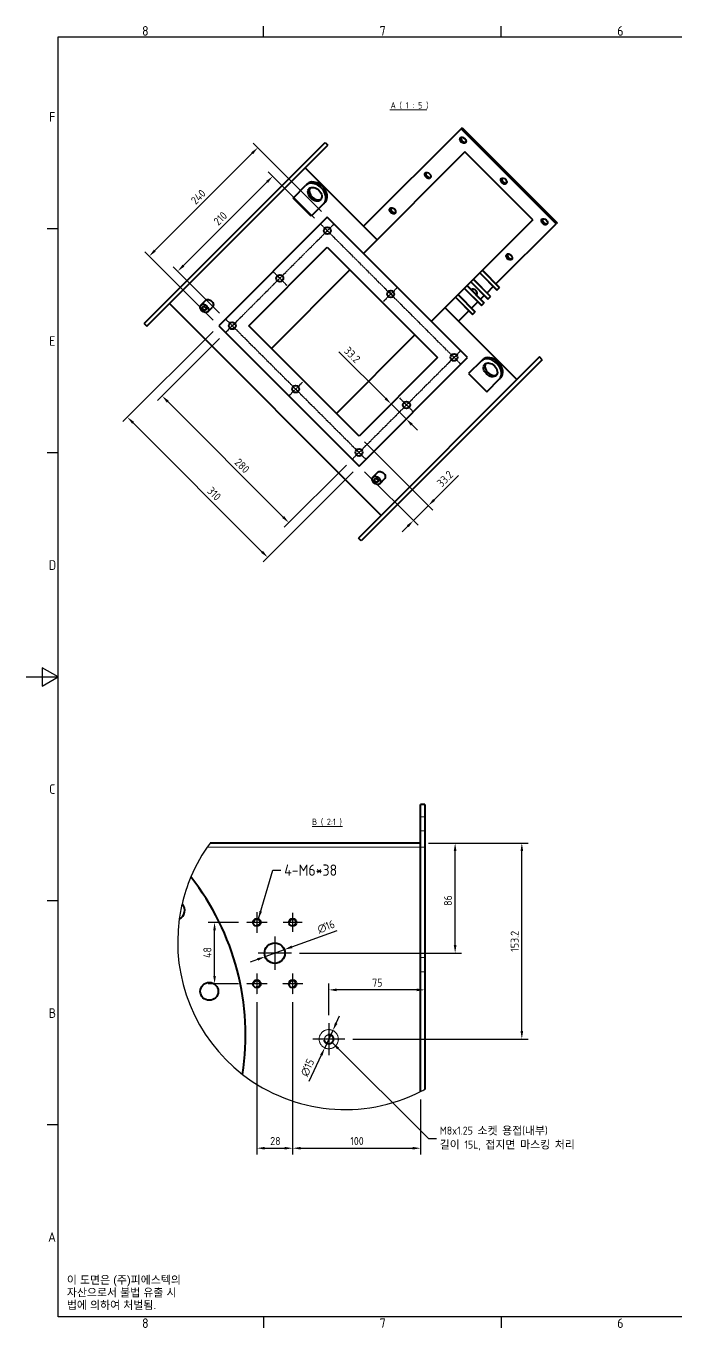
# Model space of a CAD drawing. Header units: millimetres. Extents: x 0 to 2970, y 0 to 2100.
# Drawn here: x 0 to 1016, y 33 to 2067 of the extents above; entities that cross this region are included whole.
import ezdxf

# ---------------------------------------------------------------- set-up
doc = ezdxf.new("R2010")
doc.units = ezdxf.units.MM
doc.header["$LTSCALE"] = 5
doc.linetypes.add('CHAIN', pattern=[0.7087, 0.4724, -0.0591, 0.1181, -0.0591])
doc.linetypes.add('DASHED', pattern=[0.2067, 0.1654, -0.0413])
doc.layers.get('0').update_dxf_attribs({"color": 3, "lineweight": 25, "true_color": 0x00ff00})
for name, color, linetype, lineweight, true_color in [('가려진 것(ISO)', 2, 'DASHED', 18, 0xffff00), ('가시적인 것(ISO)', 3, 'Continuous', 40, 0x00ff00), ('가시적인 좁은 것(ISO)', 3, 'Continuous', 35, 0x00ff00), ('기호(ISO)', 5, 'Continuous', 25, 0x0000ff), ('중심 표식(ISO)', 1, 'Continuous', 25, 0xff0000), ('중심선(ISO)', 1, 'Continuous', 25, 0xff0000), ('치수(ISO)', 2, 'Continuous', 25, 0xffff00)]:
    doc.layers.add(name, color=color, linetype=linetype, lineweight=lineweight, true_color=true_color)
doc.layers.add('경계(ISO)', color=7, linetype='Continuous', lineweight=25)
doc.layers.add('끊기 선(JIS)', color=7, linetype='Continuous', lineweight=25)
doc.styles.add('문자 텍스트_PSTEK_POSCO', font='isocp.shx')
doc.styles.add('치수 텍스트_PSTEK_POSCO', font='isocp.shx')
doc.styles.add('텍스트 스타일466', font='isocp.shx')
doc.styles.add('텍스트 스타일512', font='isocp.shx')
doc.dimstyles.new('치수_PSTEK_POSCO', dxfattribs={"dimscale": 5, "dimtxt": 2.5, "dimasz": 2.5, "dimexe": 2, "dimexo": 2.5, "dimgap": 1, "dimtad": 1, "dimrnd": 1e-08, "dimdsep": 46, "dimtxsty": '치수 텍스트_PSTEK_POSCO', "dimcen": 0.09, "dimdle": 10, "dimclrd": 7, "dimclre": 7, "dimclrt": 2, "dimadec": 1, "dimazin": 2, "dimtfac": 1, "dimtmove": 0, "dimatfit": 3, "dimfxl": 1, "dimtolj": 1, "dimlwd": -1, "dimlwe": -1, "dimarcsym": 0})
doc.dimstyles.new('치수_PSTEK_POSCO$7', dxfattribs={"dimscale": 5, "dimtxt": 2.5, "dimasz": 2.5, "dimexe": 2, "dimexo": 2.5, "dimgap": 1, "dimtad": 1, "dimrnd": 1e-08, "dimdsep": 46, "dimtxsty": '치수 텍스트_PSTEK_POSCO', "dimcen": 0.09, "dimdle": 10, "dimclrd": 7, "dimclre": 7, "dimclrt": 2, "dimadec": 1, "dimazin": 2, "dimtfac": 1, "dimtmove": 0, "dimatfit": 3, "dimfxl": 1, "dimtolj": 1, "dimlwd": -1, "dimlwe": -1, "dimarcsym": 0})

# ---------------------------------------------------------------- blocks, each defined once
blk = doc.blocks.new('경계 Default Border')
at = {"layer": '경계(ISO)'}
for p, q in [((74.25, 410), (74.25, 413.4)), ((148.5, 410), (148.5, 413.4)), ((10, 350), (6.6, 350)), ((10, 280), (6.6, 280)), ((10, 140), (6.6, 140)), ((10, 70), (6.6, 70)), ((74.25, 10), (74.25, 6.6)), ((148.5, 10), (148.5, 6.6))]:
    blk.add_line(p, q, dxfattribs=at)
at = {"layer": '경계(ISO)', "flags": 128}
for points in [[(10, 10), (10, 410), (584, 410), (584, 10), (10, 10)], [(0, 210), (10, 210), (5, 212.89), (5, 207.11), (10, 210)]]:
    blk.add_lwpolyline(points, dxfattribs=at)
at = {"layer": '경계(ISO)', "color": 2, "true_color": 0xffff00, "char_height": 3, "attachment_point": 7, "style": '문자 텍스트_PSTEK_POSCO'}
for s, insert in [('8', (36.27, 410.37)), ('7', (110.52, 410.39)), ('6', (184.77, 410.37)), ('F', (7.24, 383.5)), ('E', (7.24, 313.47)), ('D', (7.08, 243.47)), ('C', (7.24, 173.47)), ('B', (7.08, 103.47)), ('A', (6.91, 33.49)), ('8', (36.27, 6.57)), ('7', (110.52, 6.59)), ('6', (184.77, 6.57))]:
    blk.add_mtext(s, dxfattribs=dict(at, insert=insert))
blk = doc.blocks.new('*D24')
at = {"layer": 'Defpoints', "color": 0, "transparency": 16777216}
for p in [(373.6, 613), (403.7, 624)]:
    blk.add_point(p, dxfattribs=at)
at = {"layer": '치수(ISO)', "color": 7, "transparency": 16777216}
for p, q in [((415.4, 628.2), (486.3, 654.1)), ((373.6, 613), (403.7, 624)), ((361.9, 608.7), (350.1, 604.4))]:
    blk.add_line(p, q, dxfattribs=at)
for points in [[(361.1, 610.7), (362.6, 606.7), (373.6, 613)], [(414.7, 630.2), (416.1, 626.3), (403.7, 624)]]:
    blk.add_solid(points, dxfattribs=at)
at = {"layer": '치수(ISO)', "color": 2, "transparency": 16777216, "insert": (456, 655), "char_height": 12.5, "attachment_point": 4, "rotation": 20.0588, "style": '치수 텍스트_PSTEK_POSCO'}
blk.add_mtext('\\A1;∅16', dxfattribs=at)
blk = doc.blocks.new('*D38')
at = {"layer": 'Defpoints', "color": 0, "transparency": 16777216}
for p in [(470.8, 1768.4), (192.4, 1707.3), (301.1, 1598.7)]:
    blk.add_point(p, dxfattribs=at)
at = {"layer": '치수(ISO)', "color": 7, "transparency": 16777216}
for p, q in [((461.9, 1777.2), (355.1, 1884.1)), ((353.3, 1868.2), (201.3, 1716.2)), ((292.2, 1607.5), (185.4, 1714.4))]:
    blk.add_line(p, q, dxfattribs=at)
for points in [[(351.8, 1869.7), (354.8, 1866.7), (362.2, 1877)], [(199.8, 1717.6), (202.8, 1714.7), (192.4, 1707.3)]]:
    blk.add_solid(points, dxfattribs=at)
at = {"layer": '치수(ISO)', "color": 2, "transparency": 16777216, "insert": (260.8, 1791.6), "char_height": 12.5, "attachment_point": 4, "rotation": 45, "style": '치수 텍스트_PSTEK_POSCO'}
blk.add_mtext('\\A1;240', dxfattribs=at)
blk = doc.blocks.new('*D39')
at = {"layer": 'Defpoints', "color": 0, "transparency": 16777216}
for p in [(385.6, 1832.4), (459.8, 1758.2), (311.3, 1609.7)]:
    blk.add_point(p, dxfattribs=at)
at = {"layer": '치수(ISO)', "color": 7, "transparency": 16777216}
for p, q in [((451, 1767), (378.5, 1839.4)), ((246, 1692.7), (376.8, 1823.5)), ((302.5, 1618.5), (230, 1690.9))]:
    blk.add_line(p, q, dxfattribs=at)
for points in [[(375.3, 1825), (378.2, 1822.1), (385.6, 1832.4)], [(244.5, 1694.2), (247.4, 1691.2), (237.1, 1683.9)]]:
    blk.add_solid(points, dxfattribs=at)
at = {"layer": '치수(ISO)', "color": 2, "transparency": 16777216, "insert": (296.2, 1758.9), "char_height": 12.5, "attachment_point": 4, "rotation": 45, "style": '치수 텍스트_PSTEK_POSCO'}
blk.add_mtext('\\A1;210', dxfattribs=at)
blk = doc.blocks.new('*D40')
at = {"layer": 'Defpoints', "color": 0, "transparency": 16777216}
for p in [(311.3, 1587.7), (509.3, 1389.7), (410.6, 1291.1)]:
    blk.add_point(p, dxfattribs=at)
at = {"layer": '치수(ISO)', "color": 7, "transparency": 16777216}
for p, q in [((302.5, 1578.9), (205.6, 1482)), ((221.5, 1480.2), (401.8, 1299.9)), ((500.5, 1380.9), (403.6, 1284))]:
    blk.add_line(p, q, dxfattribs=at)
for points in [[(222.9, 1481.7), (220, 1478.7), (212.6, 1489)], [(403.3, 1301.4), (400.3, 1298.4), (410.6, 1291.1)]]:
    blk.add_solid(points, dxfattribs=at)
at = {"layer": '치수(ISO)', "color": 2, "transparency": 16777216, "insert": (329.2, 1388.4), "char_height": 12.5, "attachment_point": 4, "rotation": 315, "style": '치수 텍스트_PSTEK_POSCO'}
blk.add_mtext('\\A1;280', dxfattribs=at)
blk = doc.blocks.new('*D41')
at = {"layer": 'Defpoints', "color": 0, "transparency": 16777216}
for p in [(301.1, 1598.7), (520.3, 1379.5), (377.6, 1236.8)]:
    blk.add_point(p, dxfattribs=at)
at = {"layer": '치수(ISO)', "color": 7, "transparency": 16777216}
for p, q in [((292.2, 1589.9), (151.3, 1448.9)), ((167.2, 1447.1), (368.7, 1245.6)), ((511.4, 1370.7), (370.5, 1229.7))]:
    blk.add_line(p, q, dxfattribs=at)
for points in [[(168.7, 1448.6), (165.7, 1445.7), (158.3, 1456)], [(370.2, 1247.1), (367.2, 1244.1), (377.6, 1236.8)]]:
    blk.add_solid(points, dxfattribs=at)
at = {"layer": '치수(ISO)', "color": 2, "transparency": 16777216, "insert": (286.5, 1343.7), "char_height": 12.5, "attachment_point": 4, "rotation": 315, "style": '치수 텍스트_PSTEK_POSCO'}
blk.add_mtext('\\A1;310', dxfattribs=at)
blk = doc.blocks.new('*D42')
at = {"layer": 'Defpoints', "color": 0, "transparency": 16777216}
for p in [(520.3, 1426.4), (520.3, 1379.5), (628.9, 1317.9)]:
    blk.add_point(p, dxfattribs=at)
at = {"layer": '치수(ISO)', "color": 7, "transparency": 16777216}
for p, q in [((529.1, 1417.6), (635.9, 1310.8)), ((529.1, 1370.7), (612.5, 1287.3)), ((637.7, 1326.7), (675.8, 1364.8)), ((605.4, 1294.4), (628.9, 1317.9)), ((596.6, 1285.5), (587.7, 1276.7))]:
    blk.add_line(p, q, dxfattribs=at)
for points in [[(636.2, 1328.2), (639.2, 1325.2), (628.9, 1317.9)], [(595.1, 1287), (598, 1284.1), (605.4, 1294.4)]]:
    blk.add_solid(points, dxfattribs=at)
at = {"layer": '치수(ISO)', "color": 2, "transparency": 16777216, "insert": (645.2, 1350.1), "char_height": 12.5, "attachment_point": 4, "rotation": 45, "style": '치수 텍스트_PSTEK_POSCO'}
blk.add_mtext('\\A1;33.2', dxfattribs=at)
blk = doc.blocks.new('*D43')
at = {"layer": 'Defpoints', "color": 0, "transparency": 16777216}
for p in [(558.1, 1464.3), (593.9, 1453.1), (579.5, 1438.8)]:
    blk.add_point(p, dxfattribs=at)
at = {"layer": '치수(ISO)', "color": 7, "transparency": 16777216}
for p, q in [((561.5, 1485.4), (488.7, 1558.2)), ((593.9, 1453.1), (570.4, 1476.6)), ((602.7, 1444.2), (611.5, 1435.4))]:
    blk.add_line(p, q, dxfattribs=at)
for points in [[(563, 1486.9), (560.1, 1483.9), (570.4, 1476.6)], [(604.2, 1445.7), (601.2, 1442.8), (593.9, 1453.1)]]:
    blk.add_solid(points, dxfattribs=at)
at = {"layer": '치수(ISO)', "color": 2, "transparency": 16777216, "insert": (500.2, 1562.7), "char_height": 12.5, "attachment_point": 4, "rotation": 315, "style": '치수 텍스트_PSTEK_POSCO'}
blk.add_mtext('\\A1;33.2', dxfattribs=at)
blk = doc.blocks.new('*D55')
at = {"layer": 'Defpoints', "color": 0, "transparency": 16777216}
for p in [(360.6, 554.5), (416.6, 554.5), (416.6, 313.7)]:
    blk.add_point(p, dxfattribs=at)
at = {"layer": '치수(ISO)', "color": 7, "transparency": 16777216}
for p, q in [((360.6, 542), (360.6, 303.7)), ((416.6, 542), (416.6, 303.7)), ((373.1, 313.7), (404.1, 313.7))]:
    blk.add_line(p, q, dxfattribs=at)
for points in [[(373.1, 315.8), (373.1, 311.6), (360.6, 313.7)], [(404.1, 315.8), (404.1, 311.6), (416.6, 313.7)]]:
    blk.add_solid(points, dxfattribs=at)
at = {"layer": '치수(ISO)', "color": 2, "transparency": 16777216, "insert": (381.6, 324.9), "char_height": 12.5, "attachment_point": 4, "style": '치수 텍스트_PSTEK_POSCO'}
blk.add_mtext('\\A1;28', dxfattribs=at)
blk = doc.blocks.new('*D56')
at = {"layer": 'Defpoints', "color": 0, "transparency": 16777216}
for p in [(294.6, 666.5), (344.6, 666.5), (344.6, 570.5)]:
    blk.add_point(p, dxfattribs=at)
at = {"layer": '치수(ISO)', "color": 7, "transparency": 16777216}
for p, q in [((332.1, 666.5), (284.6, 666.5)), ((294.6, 583), (294.6, 654)), ((332.1, 570.5), (284.6, 570.5))]:
    blk.add_line(p, q, dxfattribs=at)
for points in [[(292.5, 654), (296.7, 654), (294.6, 666.5)], [(292.5, 583), (296.7, 583), (294.6, 570.5)]]:
    blk.add_solid(points, dxfattribs=at)
at = {"layer": '치수(ISO)', "color": 2, "transparency": 16777216, "insert": (283.4, 611), "char_height": 12.5, "attachment_point": 4, "rotation": 90, "style": '치수 텍스트_PSTEK_POSCO'}
blk.add_mtext('\\A1;48', dxfattribs=at)
blk = doc.blocks.new('*D57')
at = {"layer": 'Defpoints', "color": 0, "transparency": 16777216}
for p in [(416.6, 554.5), (616.6, 402.3), (616.6, 313.7)]:
    blk.add_point(p, dxfattribs=at)
at = {"layer": '치수(ISO)', "color": 7, "transparency": 16777216}
for p, q in [((416.6, 542), (416.6, 303.7)), ((616.6, 389.8), (616.6, 303.7)), ((429.1, 313.7), (604.1, 313.7))]:
    blk.add_line(p, q, dxfattribs=at)
for points in [[(429.1, 315.8), (429.1, 311.6), (416.6, 313.7)], [(604.1, 315.8), (604.1, 311.6), (616.6, 313.7)]]:
    blk.add_solid(points, dxfattribs=at)
at = {"layer": '치수(ISO)', "color": 2, "transparency": 16777216, "insert": (506.6, 324.9), "char_height": 12.5, "attachment_point": 4, "style": '치수 텍스트_PSTEK_POSCO'}
blk.add_mtext('\\A1;100', dxfattribs=at)
blk = doc.blocks.new('*D58')
at = {"layer": 'Defpoints', "color": 0, "transparency": 16777216}
for p in [(616.6, 790.5), (670.5, 790.5), (414.6, 618.5)]:
    blk.add_point(p, dxfattribs=at)
at = {"layer": '치수(ISO)', "color": 7, "transparency": 16777216}
for p, q in [((629.1, 790.5), (680.5, 790.5)), ((670.5, 631), (670.5, 778)), ((427.1, 618.5), (680.5, 618.5))]:
    blk.add_line(p, q, dxfattribs=at)
for points in [[(668.4, 778), (672.6, 778), (670.5, 790.5)], [(668.4, 631), (672.6, 631), (670.5, 618.5)]]:
    blk.add_solid(points, dxfattribs=at)
at = {"layer": '치수(ISO)', "color": 2, "transparency": 16777216, "insert": (659.2, 692.3), "char_height": 12.5, "attachment_point": 4, "rotation": 90, "style": '치수 텍스트_PSTEK_POSCO'}
blk.add_mtext('\\A1;86', dxfattribs=at)
blk = doc.blocks.new('*D67')
at = {"layer": 'Defpoints', "color": 0, "transparency": 16777216}
for p in [(616.6, 790.5), (774.7, 790.5), (498, 484.1)]:
    blk.add_point(p, dxfattribs=at)
at = {"layer": '치수(ISO)', "color": 7, "transparency": 16777216}
for p, q in [((629.1, 790.5), (784.7, 790.5)), ((774.7, 496.6), (774.7, 778)), ((510.5, 484.1), (784.7, 484.1))]:
    blk.add_line(p, q, dxfattribs=at)
for points in [[(772.7, 778), (776.8, 778), (774.7, 790.5)], [(772.7, 496.6), (776.8, 496.6), (774.7, 484.1)]]:
    blk.add_solid(points, dxfattribs=at)
at = {"layer": '치수(ISO)', "color": 2, "transparency": 16777216, "insert": (763.5, 620.6), "char_height": 12.5, "attachment_point": 4, "rotation": 90, "style": '치수 텍스트_PSTEK_POSCO'}
blk.add_mtext('\\A1;153.2', dxfattribs=at)
blk = doc.blocks.new('*D68')
at = {"layer": 'Defpoints', "color": 0, "transparency": 16777216}
for p in [(473, 561.1), (473, 509.1), (623, 423.6)]:
    blk.add_point(p, dxfattribs=at)
at = {"layer": '치수(ISO)', "color": 7, "transparency": 16777216}
for p, q in [((473, 521.6), (473, 571.1)), ((610.5, 561.1), (485.5, 561.1))]:
    blk.add_line(p, q, dxfattribs=at)
for points in [[(485.5, 563.2), (485.5, 559), (473, 561.1)], [(610.5, 563.2), (610.5, 559), (623, 561.1)]]:
    blk.add_solid(points, dxfattribs=at)
at = {"layer": '치수(ISO)', "color": 2, "transparency": 16777216, "insert": (540.9, 572.4), "char_height": 12.5, "attachment_point": 4, "style": '치수 텍스트_PSTEK_POSCO'}
blk.add_mtext('\\A1;75', dxfattribs=at)
blk = doc.blocks.new('*D69')
at = {"layer": 'Defpoints', "color": 0, "transparency": 16777216}
for p in [(479.4, 497.7), (466.7, 470.5)]:
    blk.add_point(p, dxfattribs=at)
at = {"layer": '치수(ISO)', "color": 7, "transparency": 16777216}
for p, q in [((484.7, 509), (490, 520.3)), ((479.4, 497.7), (466.7, 470.5)), ((461.4, 459.2), (442.1, 417.9))]:
    blk.add_line(p, q, dxfattribs=at)
for points in [[(482.8, 509.9), (486.6, 508.1), (479.4, 497.7)], [(459.5, 460), (463.3, 458.3), (466.7, 470.5)]]:
    blk.add_solid(points, dxfattribs=at)
at = {"layer": '치수(ISO)', "color": 2, "transparency": 16777216, "insert": (434, 427.2), "char_height": 12.5, "attachment_point": 4, "rotation": 64.9569, "style": '치수 텍스트_PSTEK_POSCO'}
blk.add_mtext('\\A1;∅15', dxfattribs=at)

msp = doc.modelspace()

# ---------------------------------------------------------------- linework, layer by layer
at = {"layer": '가려진 것(ISO)'}
for p, q in [((616.627, 831.47), (623.027, 831.47)), ((616.627, 809.47), (623.027, 809.47)), ((623.027, 784.07), (283.04, 784.07)), ((616.627, 611.47), (623.027, 611.47)), ((616.627, 589.47), (623.027, 589.47))]:
    msp.add_line(p, q, dxfattribs=at)
for radius in [15, 6.647]:
    msp.add_circle((473.027, 484.07), radius, dxfattribs=at)
msp.add_arc((473.027, 484.07), 8, 190, 100, dxfattribs=at)
at = {"layer": '가시적인 것(ISO)'}
for p, q in [((679.686, 1906.596), (527.352, 1754.262)), ((681.286, 1908.196), (679.686, 1906.596)), ((828.178, 1758.104), (679.686, 1906.596)), ((681.286, 1908.196), (829.778, 1759.704)), ((184.405, 1602.234), (467.248, 1885.077)), ((188.648, 1597.992), (471.491, 1880.834)), ((467.248, 1885.077), (471.491, 1880.834)), ((685.899, 1870.383), (527.352, 1711.836)), ((791.965, 1764.317), (685.899, 1870.383)), ((436.135, 1845.479), (548.565, 1733.049)), ((417.211, 1798.271), (437.211, 1818.271)), ((439.211, 1820.271), (437.211, 1818.271)), ((445.496, 1769.987), (417.211, 1798.271)), ((467.496, 1791.987), (465.496, 1789.987)), ((465.496, 1789.987), (445.496, 1769.987)), ((470.783, 1768.404), (301.078, 1598.699)), ((689.987, 1549.201), (470.783, 1768.404)), ((791.965, 1764.317), (633.418, 1605.77)), ((734.3, 1664.225), (828.178, 1758.104)), ((829.778, 1759.704), (828.178, 1758.104)), ((348.03, 1598.699), (470.783, 1721.453)), ((470.783, 1721.453), (643.035, 1549.201)), ((383.385, 1563.344), (506.139, 1686.097)), ((699.087, 1671.438), (725.957, 1644.568)), ((708.844, 1681.196), (735.714, 1654.326)), ((713.087, 1685.438), (739.957, 1658.568)), ((684.844, 1657.196), (711.714, 1630.326)), ((689.087, 1661.438), (715.957, 1634.568)), ((694.844, 1667.196), (721.714, 1640.326)), ((720.3, 1650.225), (730.057, 1659.983)), ((735.714, 1654.326), (739.957, 1658.568)), ((224.003, 1633.347), (554.929, 1302.421)), ((273.379, 1631.104), (280.879, 1638.604)), ((283.985, 1620.497), (291.485, 1627.997)), ((670.844, 1643.196), (697.714, 1616.326)), ((675.087, 1647.438), (701.957, 1620.568)), ((696.3, 1626.225), (706.057, 1635.983)), ((710.3, 1640.225), (716.057, 1645.983)), ((711.714, 1630.326), (715.957, 1634.568)), ((721.714, 1640.326), (725.957, 1644.568)), ((654.631, 1626.983), (767.061, 1514.553)), ((675.844, 1605.77), (692.057, 1621.983)), ((697.714, 1616.326), (701.957, 1620.568)), ((184.405, 1602.234), (188.648, 1597.992)), ((301.078, 1598.699), (520.281, 1379.496)), ((520.281, 1426.448), (348.03, 1598.699)), ((607.679, 1584.557), (484.926, 1461.803)), ((802.417, 1549.908), (519.574, 1267.066)), ((520.281, 1379.496), (689.987, 1549.201)), ((643.035, 1549.201), (520.281, 1426.448)), ((806.659, 1545.666), (802.417, 1549.908)), ((806.659, 1545.666), (523.817, 1262.823)), ((711.569, 1543.914), (691.569, 1523.914)), ((713.569, 1545.914), (711.569, 1543.914)), ((691.569, 1523.914), (719.853, 1495.629)), ((719.853, 1495.629), (739.853, 1515.629)), ((741.853, 1517.629), (739.853, 1515.629)), ((549.579, 1369.903), (542.079, 1362.403)), ((560.186, 1359.297), (552.686, 1351.797)), ((523.817, 1262.823), (519.574, 1267.066)), ((623.027, 850.47), (616.627, 850.47)), ((616.627, 402.284), (616.627, 850.47)), ((623.027, 850.47), (623.027, 405.631)), ((616.627, 790.47), (287.587, 790.47))]:
    msp.add_line(p, q, dxfattribs=at)
for centre, radius in [((470.783, 1747.191), 5.5), ((396.537, 1672.945), 5.5), ((569.778, 1648.196), 5.5), ((322.291, 1598.699), 5.5), ((668.773, 1549.201), 5.5), ((421.286, 1499.704), 5.5), ((594.527, 1474.955), 5.5), ((520.281, 1400.709), 5.5), ((360.627, 666.47), 6), ((416.627, 666.47), 6), ((388.627, 618.47), 16), ((286.302, 558.751), 14), ((360.627, 570.47), 6), ((416.627, 570.47), 6)]:
    msp.add_circle(centre, radius, dxfattribs=at)
for centre, radius, start, end in [((-56.973, 490.47), 400, 351.159766, 38.1536), ((234.041, 684.919), 14, 292.818315, 46.129857)]:
    msp.add_arc(centre, radius, start, end, dxfattribs=at)
for centre, major_axis in [((682.793, 1888.49), (3.889, -3.889)), ((627.793, 1833.49), (3.889, -3.889)), ((451.354, 1804.129), (8.839, -8.839)), ((746.432, 1824.85), (3.889, -3.889)), ((572.793, 1778.49), (3.889, -3.889)), ((810.072, 1761.211), (3.889, -3.889)), ((755.072, 1706.211), (3.889, -3.889)), ((278.682, 1625.8), (5.303, -5.303)), ((278.682, 1625.8), (2.35, -2.35)), ((725.711, 1529.771), (8.839, -8.839)), ((547.383, 1357.1), (5.303, -5.303)), ((547.383, 1357.1), (2.35, -2.35))]:
    msp.add_ellipse(centre, major_axis=major_axis, ratio=0.70710678, dxfattribs=at)
for centre, major_axis, start_param, end_param in [((684.393, 1890.09), (-3.889, 3.889), 0.29517689, 2.84641577), ((629.393, 1835.09), (-3.889, 3.889), 0.29517689, 2.84641577), ((451.354, 1804.129), (-14.142, 14.142), 3.14159265, 6.28318531), ((453.354, 1806.129), (-14.142, 14.142), 3.14159265, 6.28318531), ((453.354, 1806.129), (8.839, -8.839), 3.30228331, 6.12249465), ((748.032, 1826.45), (-3.889, 3.889), 0.29517689, 2.84641577), ((574.393, 1780.09), (-3.889, 3.889), 0.29517689, 2.84641577), ((811.672, 1762.811), (-3.889, 3.889), 0.29517689, 2.84641577), ((756.672, 1707.811), (-3.889, 3.889), 0.29517689, 2.84641577), ((700.072, 1651.211), (-3.889, 3.889), 3.00345203, 6.42132593), ((701.672, 1652.811), (-3.889, 3.889), 0.29517689, 0.80311072), ((701.672, 1652.811), (3.889, -3.889), 5.48007459, 5.98800842), ((725.711, 1529.771), (14.142, -14.142), 0, 3.14159265), ((727.711, 1531.771), (14.142, -14.142), 0, 3.14159265), ((727.711, 1531.771), (-8.839, 8.839), 0.16069065, 2.980902)]:
    msp.add_ellipse(centre, major_axis=major_axis, ratio=0.70710678, start_param=start_param, end_param=end_param, dxfattribs=at)
for points, knots in [([(280.879, 1638.604), (281.35, 1639.075), (281.99, 1639.449), (283.473, 1639.849), (284.315, 1639.875), (285.946, 1639.623), (286.843, 1639.328), (288.55, 1638.422), (289.36, 1637.81), (290.026, 1637.144)], [3.39078667, 3.39078667, 3.39078667, 3.39078667, 3.67335219, 3.67335219, 3.95591772, 3.95591772, 4.2384833, 4.2384833, 4.52104889, 4.52104889, 4.52104889, 4.52104889]), ([(290.026, 1637.144), (290.692, 1636.478), (291.303, 1635.669), (292.209, 1633.962), (292.504, 1633.064), (292.757, 1631.433), (292.731, 1630.591), (292.33, 1629.108), (291.956, 1628.468), (291.485, 1627.997)], [0, 0, 0, 0, 0.28256559, 0.28256559, 0.56513117, 0.56513117, 0.8476967, 0.8476967, 1.13026222, 1.13026222, 1.13026222, 1.13026222]), ([(549.579, 1369.903), (550.05, 1370.374), (550.69, 1370.748), (552.173, 1371.148), (553.016, 1371.174), (554.647, 1370.922), (555.544, 1370.627), (557.251, 1369.721), (558.06, 1369.11), (558.726, 1368.444)], [5.65131111, 5.65131111, 5.65131111, 5.65131111, 5.93387663, 5.93387663, 6.21644216, 6.21644216, 6.49900775, 6.49900775, 6.78157333, 6.78157333, 6.78157333, 6.78157333]), ([(558.726, 1368.444), (559.392, 1367.778), (560.004, 1366.968), (560.91, 1365.261), (561.205, 1364.364), (561.457, 1362.733), (561.431, 1361.891), (561.031, 1360.408), (560.657, 1359.767), (560.186, 1359.297)], [2.26052444, 2.26052444, 2.26052444, 2.26052444, 2.54309003, 2.54309003, 2.82565561, 2.82565561, 3.10822114, 3.10822114, 3.39078667, 3.39078667, 3.39078667, 3.39078667])]:
    msp.add_open_spline(points, degree=3, knots=knots, dxfattribs=at)
at = {"layer": '가시적인 좁은 것(ISO)'}
for p, q in [((725.533, 1644.145), (698.663, 1671.015)), ((709.267, 1681.619), (736.138, 1654.749)), ((739.533, 1658.145), (712.663, 1685.015)), ((566.717, 1652.765), (574.348, 1645.135)), ((685.267, 1657.619), (712.138, 1630.749)), ((715.533, 1634.145), (688.663, 1661.015)), ((695.267, 1667.619), (722.138, 1640.749)), ((671.267, 1643.619), (698.138, 1616.749)), ((701.533, 1620.145), (674.663, 1647.015))]:
    msp.add_line(p, q, dxfattribs=at)
for centre in [(360.627, 666.47), (416.627, 666.47), (360.627, 570.47), (416.627, 570.47)]:
    msp.add_arc(centre, 4.802, 260, 170, dxfattribs=at)
at = {"layer": '기호(ISO)', "color": 7, "lineweight": 18}
for p, q in [((568.525, 1936.061), (626.309, 1936.061)), ((446.942, 816.536), (494.725, 816.536))]:
    msp.add_line(p, q, dxfattribs=at)
at = {"layer": '끊기 선(JIS)'}
for start, end in [(143.750308, 157.098729), (157.098729, 166.911997), (166.911997, 172.036176), (172.036176, 232.214637), (232.214637, 296.821341), (296.821341, 298.403115)]:
    msp.add_arc((498.577, 635.767), 261.63, start, end, dxfattribs=at)
at = {"layer": '중심 표식(ISO)', "linetype": 'CHAIN'}
for p, q in [((459.823, 1736.231), (481.744, 1758.151)), ((385.577, 1683.905), (407.497, 1661.985)), ((558.818, 1637.236), (580.739, 1659.156)), ((333.251, 1609.659), (311.331, 1587.739)), ((657.813, 1538.241), (679.734, 1560.162)), ((432.246, 1510.664), (410.326, 1488.744)), ((583.567, 1485.915), (605.487, 1463.995)), ((509.321, 1411.669), (531.241, 1389.749)), ((360.627, 682.47), (360.627, 650.47)), ((416.627, 681.272), (416.627, 651.668)), ((376.627, 666.47), (344.627, 666.47)), ((431.429, 666.47), (401.825, 666.47)), ((388.627, 644.47), (388.627, 592.47)), ((414.627, 618.47), (362.627, 618.47)), ((376.627, 570.47), (344.627, 570.47)), ((360.627, 586.47), (360.627, 554.47)), ((432.627, 570.47), (400.627, 570.47)), ((416.627, 586.47), (416.627, 554.47)), ((473.027, 509.07), (473.027, 459.07)), ((498.027, 484.07), (448.027, 484.07))]:
    msp.add_line(p, q, dxfattribs=at)
at = {"layer": '중심선(ISO)', "linetype": 'CHAIN'}
for p, q in [((311.331, 1587.739), (481.744, 1758.151)), ((679.734, 1538.241), (459.823, 1758.151)), ((311.331, 1609.659), (531.241, 1389.749)), ((509.321, 1389.749), (679.734, 1560.162))]:
    msp.add_line(p, q, dxfattribs=at)

# ---------------------------------------------------------------- block references
at = {"xscale": 5, "yscale": 5, "zscale": 5}
msp.add_blockref('경계 Default Border', (0, 0), dxfattribs=at)

# ---------------------------------------------------------------- texts
at = {"layer": '기호(ISO)', "color": 7, "char_height": 10, "attachment_point": 7}
for s, insert, style in [('A ( 1 : 5 )', (569.573, 1937.166), '텍스트 스타일466'), ('B ( 2:1 )', (446.942, 817.641), '텍스트 스타일512')]:
    msp.add_mtext(s, dxfattribs=dict(at, insert=insert, style=style))
at = {"layer": '기호(ISO)', "color": 2, "true_color": 0xffff00, "insert": (403.364, 748.225), "char_height": 17.5, "width": 101.1621, "attachment_point": 4, "style": '치수 텍스트_PSTEK_POSCO'}
msp.add_mtext('{\\fISOCP|b0|i0;\\H17.5000;4-M6*38}', dxfattribs=at)
at = {"layer": '기호(ISO)', "color": 2, "true_color": 0xffff00, "char_height": 12.5, "attachment_point": 4}
for s, insert, width, line_spacing_factor, style in [('{M8x1.25 소켓 용접(내부)\\P길이 15L, 접지면 마스킹 처리 }', (646.429, 328.83), 254.50134, 1.05, '치수 텍스트_PSTEK_POSCO'), ('{\\fArial|b0|i0;\\H12.5000;이 도면은 (주)피에스텍의\\P자산으로서 불법 유출 시 \\P법에 의하여 처벌됨.}', (63.775, 87.573), 196.53052, 0.944221, '문자 텍스트_PSTEK_POSCO')]:
    msp.add_mtext(s, dxfattribs=dict(at, insert=insert, width=width, line_spacing_factor=line_spacing_factor, style=style))

# ---------------------------------------------------------------- dimensions: what is measured, and where the dimension line sits
at = {"layer": '치수(ISO)', "color": 7}
for base, p1, p2, angle, override, picture, middle in [((192.445, 1707.332), (470.783, 1768.404), (301.078, 1598.699), 45, {"dimdec": 2, "dimtp": 0, "dimtm": 0, "dimtdec": 2, "dimtofl": 0, "dimatfit": 1}, '*D38', (277.298, 1792.185)), ((385.605, 1832.369), (311.331, 1609.659), (459.823, 1758.151), 45, {"dimdec": 2, "dimtp": 0, "dimtm": 0, "dimtdec": 2, "dimtofl": 0, "dimatfit": 1}, '*D39', (311.359, 1758.123)), ((377.552, 1236.767), (301.078, 1598.699), (520.281, 1379.496), 135, {"dimdec": 2, "dimtp": 0, "dimtm": 0, "dimtdec": 2, "dimtofl": 0, "dimatfit": 1}, '*D41', (285.628, 1328.69)), ((410.624, 1291.052), (311.331, 1587.739), (509.321, 1389.749), 135, {"dimdec": 2, "dimtp": 0, "dimtm": 0, "dimtdec": 2, "dimtofl": 0, "dimatfit": 1}, '*D40', (329.307, 1372.369)), ((593.863, 1453.078), (558.104, 1464.27), (579.545, 1438.76), 135, {"dimdec": 2, "dimse1": 1, "dimse2": 1, "dimtp": 0, "dimtm": 0, "dimtdec": 2, "dimtofl": 1, "dimatfit": 1}, '*D43', (501.78, 1545.161)), ((628.867, 1317.862), (520.281, 1379.496), (520.281, 1426.448), 225, {"dimdec": 2, "dimtp": 0, "dimtm": 0, "dimtdec": 2, "dimtofl": 1, "dimatfit": 1}, '*D42', (662.68, 1351.676)), ((670.486, 790.47), (414.627, 618.47), (616.627, 790.47), 90, {"dimdec": 2, "dimlfac": 0.5, "dimtp": 0, "dimtm": 0, "dimtdec": 2, "dimtofl": 0, "dimatfit": 1}, '*D58', (670.486, 699.47)), ((774.741, 790.47), (498.027, 484.07), (616.627, 790.47), 90, {"dimdec": 2, "dimlfac": 0.5, "dimtp": 0, "dimtm": 0, "dimtdec": 2, "dimtofl": 0, "dimatfit": 1}, '*D67', (774.741, 637.27)), ((294.627, 666.47), (344.627, 570.47), (344.627, 666.47), 90, {"dimdec": 2, "dimlfac": 0.5, "dimtp": 0, "dimtm": 0, "dimtdec": 2, "dimtofl": 0, "dimatfit": 1}, '*D56', (294.627, 618.47)), ((473.027, 561.126), (623.027, 423.592), (473.027, 509.07), 180, {"dimdec": 2, "dimlfac": 0.5, "dimse1": 1, "dimtp": 0, "dimtm": 0, "dimtdec": 2, "dimtofl": 0, "dimatfit": 1}, '*D68', (548.027, 561.126)), ((416.627, 313.692), (360.627, 554.47), (416.627, 554.47), 180, {"dimdec": 2, "dimlfac": 0.5, "dimtp": 0, "dimtm": 0, "dimtdec": 2, "dimtofl": 0, "dimatfit": 1}, '*D55', (388.627, 313.692)), ((616.627, 313.692), (416.627, 554.47), (616.627, 402.284), 180, {"dimdec": 2, "dimlfac": 0.5, "dimtp": 0, "dimtm": 0, "dimtdec": 2, "dimtofl": 0, "dimatfit": 1}, '*D57', (516.627, 313.692))]:
    dim = msp.add_linear_dim(base=base, p1=p1, p2=p2, angle=angle, dimstyle='치수_PSTEK_POSCO', override=override, dxfattribs=at)
    dim.commit()
    dim.dimension.update_dxf_attribs({"geometry": picture, "text_midpoint": middle, "dimtype": 160})
for p1, p2, picture, middle in [((373.598, 612.982), (403.657, 623.958), '*D24', (470.699, 648.437)), ((479.377, 497.66), (466.678, 470.48), '*D69', (449.107, 432.873))]:
    dim = msp.add_diameter_dim_2p(p1=p1, p2=p2, dimstyle='치수_PSTEK_POSCO', override={"dimdec": 2, "dimlfac": 0.5, "dimtp": 0, "dimtm": 0, "dimtdec": 2, "dimatfit": 2}, dxfattribs=at)
    dim.commit()
    dim.dimension.update_dxf_attribs({"geometry": picture, "text_midpoint": middle, "dimtype": 163})

# ---------------------------------------------------------------- leaders
at = {"layer": '기호(ISO)', "color": 7, "annotation_type": 0, "has_hookline": 1, "hookline_direction": 0}
for points, text_width in [([(363.193, 671.893), (385.864, 748.225), (398.364, 748.225)], 95.729), ([(478.684, 478.413), (628.929, 328.83), (641.429, 328.83)], 215.698)]:
    msp.add_leader(points, dimstyle='치수_PSTEK_POSCO$7', override={"dimtad": 0}, dxfattribs=dict(at, text_width=text_width))

doc.saveas('drawing.dxf')
